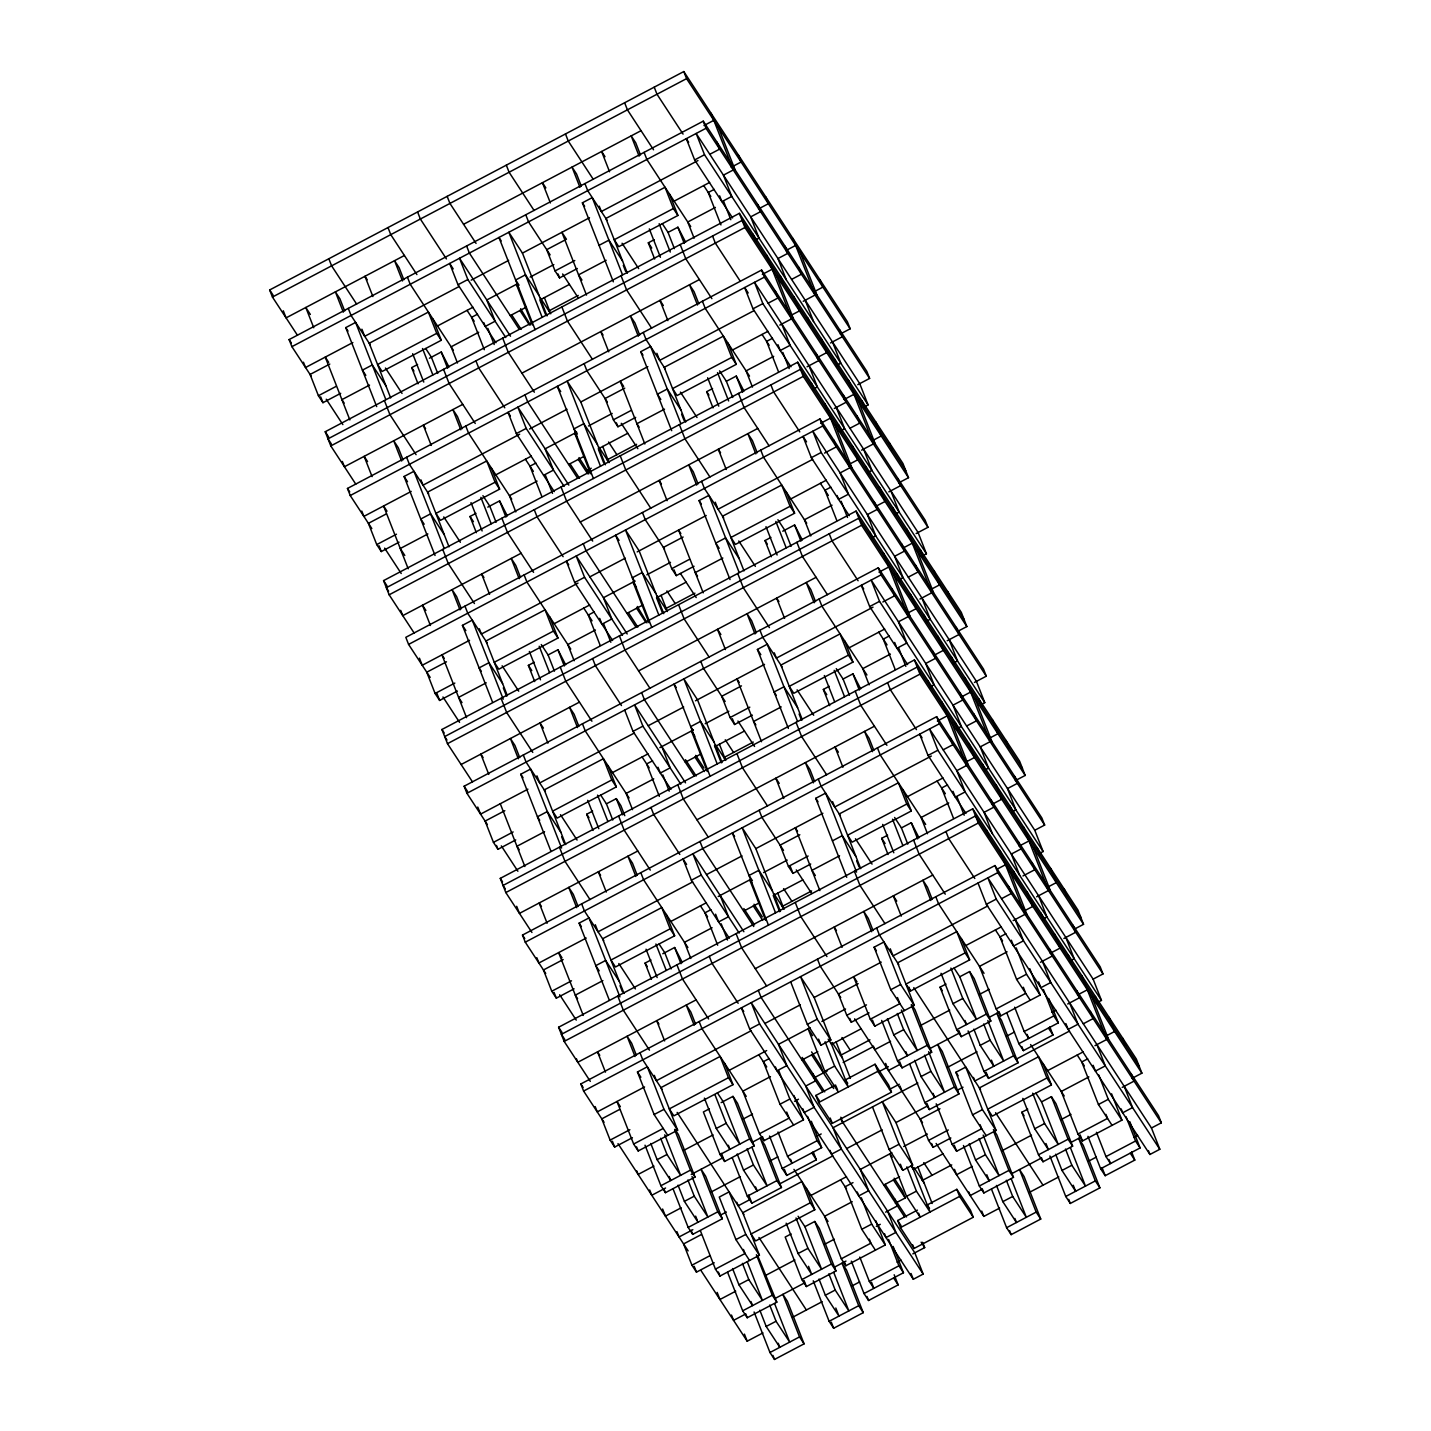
<?xml version="1.0" encoding="UTF-8"?>
<svg xmlns="http://www.w3.org/2000/svg" width="1431" height="1431" viewBox="0 0 1431 1431"><rect width="100%" height="100%" fill="white"/><g stroke="black" fill="none" stroke-linecap="round" stroke-linejoin="round"><path stroke-width="1.5" d="M297.451 335.265L272.445 297.04L269.672 289.956L683.803 71.55L847.385 321.725L850.157 328.808L840.301 334.013M272.445 297.04L686.576 78.633L683.803 71.55M404.401 255.487L286.075 317.879L283.302 310.795M463.572 224.291L641.052 130.686M311.207 376.192L291.906 346.66L289.116 339.576L703.247 121.17L866.828 371.344L869.601 378.428L857.777 384.671M703.98 125.534L713.836 120.329M291.906 346.66L706.02 128.271L703.247 121.17M376.693 406.601L345.747 327.61L355.604 322.422L385.762 399.392M613.344 281.818L582.381 202.808L592.255 197.621L622.413 274.591M495.931 342.742L457.992 284.733L467.848 279.528L459.53 258.26L510.491 336.213M732.565 217.941L694.643 159.932L704.499 154.727L696.164 133.459L859.745 383.633L868.08 404.901L864.145 406.976M352.867 342.546L305.536 367.517L303.444 362.204M459.351 286.397L364.69 336.321L361.918 329.219M471.175 280.154L508.649 260.388M547.053 315.911L522.458 253.108L589.5 217.745M697.97 160.558L601.342 211.52L599.249 206.189M709.794 154.315L719.65 149.11L716.877 142.027M329.792 364.064L310.08 374.457L318.415 395.725L322.959 402.683L340.703 393.31M731.241 167.23L741.097 162.025L738.324 154.942M437.492 325.964L472.981 307.236M518.63 287.828L516.358 284.358L486.79 299.955L495.126 321.224L485.252 326.429L483.75 322.565M530.168 277.077L553.833 264.592M674.126 201.163L709.633 182.435M599.052 245.345L608.908 240.158L622.557 260.997M318.415 395.725L336.16 386.37M390.663 397.943L369.234 343.261L428.388 312.065L436.723 333.334L377.569 364.529L382.113 371.488L441.267 340.274L432.949 319.006M577.337 268.527L559.593 277.882L555.049 270.924L574.779 260.531M627.315 273.142L605.885 218.46L665.039 187.264L673.375 208.532L614.221 239.728L618.764 246.687L677.918 215.473L669.583 194.205M477.525 314.194L471.604 317.306L484.304 349.719M714.176 189.393L708.256 192.505L720.956 224.917M369.538 385.082L341.92 399.643L344.191 403.131M606.172 260.281L578.571 274.841L581.97 280.065M418.031 383.812L411.681 367.606L417.584 364.494M429.425 358.251L441.249 352.008L448.976 367.051M478.723 332.242L451.123 346.803L457.473 363.009M510.277 315.607L526.053 307.289M569.431 284.411L539.863 300.009L545.408 314.194M654.665 259.011L648.315 242.805L654.235 239.692M674.395 248.618L668.044 232.412L677.9 227.207L685.628 242.25M715.375 207.441L687.756 222.002L694.107 238.208M548.663 311.028L578.249 295.43M355.782 484.143L330.794 445.917L325.231 431.733L739.362 213.344L902.943 463.501L908.506 477.686L898.65 482.891M758.502 208.926L768.375 203.721L765.585 196.637M330.794 445.917L744.925 227.511L739.362 213.344M755.085 240.211L759.02 238.118L750.685 216.85L760.559 211.663L757.768 204.561M462.75 404.365L344.424 466.756L342.349 461.444M521.904 373.169L699.383 279.564M785.78 250.622L795.636 245.416M371.827 528.558L350.237 495.537L347.465 488.454L761.596 270.048L925.177 520.222L927.95 527.306L916.126 533.548M762.329 274.412L772.185 269.207M350.237 495.537L764.369 277.149L761.596 270.048M435.042 555.478L404.079 476.487L413.953 471.282L444.111 548.252M671.694 430.677L640.73 351.686L650.586 346.481L680.762 423.451M791.593 279.403L801.449 274.197L798.677 267.114M554.28 491.62L516.341 433.611L526.197 428.406L517.861 407.137L568.84 485.091M790.914 366.819L752.992 308.81L762.848 303.605L754.513 282.336L918.094 532.511L926.429 553.779L922.476 555.854M411.198 491.423L363.868 516.394L361.793 511.064M519.668 434.219L423.039 485.181L420.947 479.868M529.524 429.032L566.998 409.266M605.402 464.771L580.789 401.986L647.849 366.622M754.334 310.473L659.673 360.379L656.901 353.296M768.143 303.193L777.999 297.988L775.226 290.904M386.173 513.979L368.411 523.335L376.747 544.603L381.29 551.561L399.052 542.188M624.775 388.141L605.063 398.534L613.398 419.802L617.942 426.76L635.686 417.387M815.008 291.28L822.897 287.112L820.124 280.029M803.256 301.279L815.08 295.036L792.863 238.333M791.558 315.07L799.446 310.903L793.901 296.718M495.824 474.842L531.33 456.113M576.675 432.198L545.122 448.833L553.457 470.101L543.601 475.307M588.517 425.955L612.182 413.47M732.475 350.04L767.964 331.312M779.806 325.07L791.629 318.827L766.622 255.04M376.747 544.603L396.476 534.21M449.012 546.821L427.583 492.139L486.737 460.943L495.072 482.211L435.918 513.407L440.462 520.347L499.616 489.152L491.28 467.883M613.398 419.802L631.143 410.447M685.664 422.02L664.217 367.338L723.388 336.142L731.724 357.41L672.552 388.606L677.096 395.546L736.267 364.35L727.932 343.082M535.874 463.072L529.953 466.184L541.866 496.575M772.507 338.271L766.605 341.383L778.5 371.774M427.869 533.96L400.269 548.52L404.812 555.478M664.521 409.159L636.902 423.719L639.174 427.189M476.362 532.69L470.012 516.484L475.933 513.371M487.774 507.129L499.598 500.886L507.325 515.929M537.072 481.12L509.454 495.681L515.804 511.887M568.626 464.485L584.403 456.167M598.194 448.887L627.78 433.289M713.014 407.889L706.664 391.683L712.584 388.57M732.726 397.478L726.376 381.29L736.25 376.085L743.959 391.128M773.706 356.319L746.106 370.879L752.456 387.086M588.678 473.858L587.282 470.316L591.236 468.223M607.012 459.906L636.598 444.308M830.517 342.975L842.34 336.732L839.568 329.649M414.131 633.003L389.143 594.795L383.58 580.61L797.711 362.204L961.292 612.379L966.855 626.563L958.967 630.713M816.851 357.804L826.707 352.598L821.161 338.414M807.066 366.765L818.89 360.523L816.117 353.439M389.143 594.795L803.256 376.389L797.711 362.204M836.885 365.281L840.82 363.206L832.484 341.937M813.434 389.071L817.369 386.996L809.034 365.728M521.099 553.242L402.773 615.634L400.68 610.322M580.253 522.047L757.732 428.441M844.111 399.499L853.985 394.294M834.327 408.461L846.168 402.218L843.378 395.135M974.457 682.426L986.299 676.183L983.526 669.1L819.927 418.925L405.814 637.332L408.586 644.415L430.176 677.418M820.661 423.29L830.535 418.085M408.586 644.415L822.718 426.009L819.927 418.925M492.604 702.335L462.428 625.365L472.284 620.16L503.247 699.169M730.025 579.555L699.079 500.564L708.935 495.359L739.094 572.328M840.695 430.767L844.63 428.692L836.294 407.424M849.925 428.28L859.798 423.075L857.008 415.992M612.611 640.498L574.69 582.489L584.546 577.283L576.21 556.015L627.189 633.969M849.263 515.697L811.323 457.687L821.179 452.482L812.844 431.214L976.443 681.389L984.778 702.657L980.825 704.732M469.547 640.301L422.217 665.272L419.444 658.171M578.017 583.097L481.371 634.058L479.296 628.746M589.84 576.872L625.329 558.144M637.171 551.901L706.199 515.5M812.683 459.351L718.022 509.257L715.25 502.174M824.506 453.108L836.348 446.866L833.558 439.782M446.49 661.82L426.76 672.212L435.096 693.48L439.639 700.439L457.383 691.066M683.124 537.019L663.412 547.411L671.747 568.679L676.291 575.638L694.035 566.265M873.357 440.158L881.246 435.99L875.683 421.805M861.587 450.157L873.429 443.914L848.422 380.109M849.907 463.948L857.795 459.78L852.232 445.596M554.173 623.719L589.661 604.991M635.024 581.075L603.471 597.711L611.806 618.979L601.95 624.184L599.678 618.371M646.866 574.833L670.513 562.347M790.824 498.918L826.313 480.19M435.096 693.48L454.825 683.088M507.361 695.699L485.932 641.016L545.086 609.821L553.421 631.089L494.25 662.285L498.793 669.225L557.965 638.029L549.629 616.761M671.747 568.679L689.492 559.324M743.995 570.897L722.566 516.215L781.72 485.02L790.055 506.288L730.901 537.484L735.445 544.424L794.599 513.228L786.263 491.96M594.205 611.931L588.302 615.062L600.197 645.435M830.856 487.148L824.936 490.261L836.849 520.634M867.955 472.463L871.908 470.388L863.573 449.119M486.218 682.837L458.6 697.398L462.016 702.603M722.852 558.036L695.251 572.597L697.523 576.067M534.711 681.567L528.361 665.361L534.282 662.231M554.441 671.157L548.091 654.951L557.947 649.763L565.656 664.807M595.421 629.998L567.803 644.558L574.153 660.764M626.957 613.362L642.734 605.045M686.129 582.167L656.543 597.764L662.499 612.951M771.363 556.766L765.013 540.56L770.915 537.43M782.757 531.205L794.581 524.962L802.308 540.006M832.055 505.197L804.455 519.757L810.805 535.963M665.361 608.783L694.929 593.185M888.848 491.853L900.689 485.61L897.917 478.526M472.48 781.881L447.474 743.673L441.929 729.488L856.06 511.082L1019.641 761.256L1025.186 775.441L1015.33 780.628M877.167 505.644L885.056 501.476L879.493 487.291M447.474 743.673L861.605 525.266L856.06 511.082M895.216 514.158L899.169 512.083L890.833 490.815M871.765 537.949L875.718 535.874L867.383 514.605L877.239 509.4L874.466 502.317M461.122 764.512L579.43 702.12M638.602 670.906L816.081 577.319M904.428 547.322L912.316 543.172M487.381 824.56L466.935 793.293L464.145 786.209L878.276 567.803L1041.857 817.977L1044.648 825.061L1034.774 830.266L1043.11 851.534L1039.174 853.609M879.01 572.167L888.866 566.962M466.935 793.293L881.049 574.886L878.276 567.803M550.935 851.212L520.777 774.243L530.633 769.037L561.596 848.028M788.374 728.433L757.41 649.441L767.284 644.236L797.443 721.206M899.044 579.644L902.979 577.569L894.643 556.301L904.499 551.096L901.727 544.013M908.274 577.14L918.13 571.953L915.357 564.851M670.96 789.375L633.021 731.366L642.895 726.161L634.559 704.893L685.521 782.846M907.612 664.574L869.672 606.565L879.528 601.36L871.193 580.092L1034.774 830.266M527.896 789.179L480.566 814.132L477.775 807.048M634.38 733.012L539.72 782.936L536.947 775.852M648.189 725.732L683.678 707.021M695.52 700.779L764.53 664.378M872.999 607.173L776.371 658.135L774.278 652.822M882.855 601.986L894.697 595.743L891.907 588.642M504.821 810.697L485.109 821.09L493.445 842.358L497.988 849.299L515.732 839.943M741.473 685.896L721.743 696.289L730.078 717.557L734.622 724.497L752.384 715.142M931.688 589.017L939.577 584.868L934.032 570.683M919.936 599.034L931.76 592.792L906.771 528.987M908.256 612.808L916.144 608.658L910.581 594.473M612.522 772.579L648.01 753.869M659.852 747.626L693.373 729.953M705.197 723.71L728.862 711.225M849.155 647.778L884.662 629.068M493.445 842.358L513.157 831.948M565.692 844.576L544.263 789.894L603.435 758.68L611.77 779.949L552.599 811.162L557.142 818.103L616.314 786.907L607.978 765.639M730.078 717.557L749.808 707.164M802.344 719.775L780.915 665.093L840.069 633.879L848.404 655.148L789.25 686.361L793.794 693.302L852.948 662.106L844.612 640.838M652.554 760.809L646.633 763.939L659.333 796.351M889.206 636.008L883.285 639.138L895.198 669.511M926.304 621.34L930.239 619.265L921.904 597.997M544.567 831.715L516.949 846.276L519.22 849.746M781.201 706.914L753.6 721.474L755.872 724.945M896.933 648.261L906.789 643.056L898.453 621.787L908.327 616.582L883.321 552.777M593.06 830.445L586.71 814.239L592.631 811.109M612.772 820.035L606.422 803.828L616.296 798.641L620.839 805.581L624.792 815.706M653.752 778.875L626.152 793.436L632.502 809.642M685.306 762.24L701.083 753.922M714.892 746.642L744.478 731.026M829.694 705.644L823.344 689.438L829.265 686.308M849.424 695.233L843.074 679.027L852.93 673.84L860.657 688.883M890.404 654.074L862.786 668.635L869.136 684.841M723.692 757.661L753.278 742.063M947.197 640.73L959.038 634.488L956.248 627.404M531.956 932.493L505.823 892.55L500.278 878.366L914.391 659.959L1077.972 910.134L1083.535 924.319L1073.679 929.506M933.549 655.559L943.405 650.354L937.842 636.169M505.823 892.55L919.954 674.144L914.391 659.959M953.565 663.036L957.5 660.961L949.164 639.693M930.114 686.826L934.067 684.751L925.732 663.483L935.588 658.278L932.797 651.194M637.779 850.998L519.453 913.389L516.68 906.306M696.933 819.784L874.43 726.197M960.809 697.237L970.665 692.049M545.73 973.438L525.266 942.17L522.494 935.069L936.625 716.681L1100.206 966.855L1102.979 973.939L1093.123 979.144L1101.459 1000.412L1097.505 1002.487M937.359 721.045L947.215 715.84M525.266 942.17L939.398 723.764L936.625 716.681M609.284 1000.09L579.126 923.12L588.982 917.915L619.945 996.906M846.723 877.31L815.759 798.319L825.615 793.114L856.579 872.105M957.375 728.522L961.328 726.447L952.992 705.179L962.848 699.974L960.076 692.89M966.623 726.018L976.479 720.83L973.706 713.729M729.309 938.253L691.37 880.244L701.226 875.039L692.89 853.77L743.87 931.724M965.943 813.452L928.021 755.443L937.877 750.238L929.542 728.969L1093.123 979.144M586.227 938.056L538.897 963.009L536.822 957.697M692.729 881.89L598.069 931.814L595.296 924.73M706.52 874.609L742.027 855.899M780.432 911.404L755.836 848.619L822.879 813.255M931.331 756.051L834.702 807.012L832.627 801.7M943.172 749.808L953.028 744.621L950.256 737.52M563.17 959.557L543.458 969.968L551.776 991.236L556.337 998.176L574.081 988.821M799.822 834.756L780.092 845.166L788.427 866.435L792.971 873.375L810.715 864.02M990.037 737.895L997.926 733.745L992.363 719.56M966.587 761.686L974.475 757.536L968.93 743.351M670.853 921.457L706.359 902.746M718.183 896.504L749.737 879.868L752.008 883.338M763.546 872.588L787.211 860.103M907.504 796.656L942.993 777.945M832.431 840.856L842.287 835.65L855.917 856.507M551.776 991.236L571.506 980.825M624.041 993.454L602.612 938.772L661.766 907.558L670.102 928.826L610.948 960.04L615.491 966.98L674.645 935.785L666.309 914.516M788.427 866.435L808.139 856.024M860.693 868.653L839.246 813.971L898.418 782.757L906.753 804.025L847.581 835.239L852.125 842.179L911.297 810.983L902.961 789.715M710.903 909.687L704.982 912.817L717.682 945.211M947.537 784.886L941.634 788.016L953.529 818.389M984.635 770.218L988.588 768.143L980.253 746.875L990.109 741.669L965.102 677.865M602.898 980.593L575.298 995.153L577.569 998.623M839.55 855.792L811.932 870.352L815.348 875.557M651.409 979.305L645.059 963.117L650.962 959.986M662.803 953.744L674.627 947.501L682.354 962.562M712.101 927.753L684.483 942.313L690.833 958.52M743.655 911.118L759.432 902.782M802.809 879.904L773.241 895.502L779.591 911.708M888.043 854.522L881.693 838.316L887.614 835.185M907.773 844.111L901.423 827.905L911.279 822.718L918.988 837.761M948.735 802.952L921.135 817.512L927.485 833.718M782.042 906.538L811.627 890.941M590.305 1081.371L564.172 1041.41L558.609 1027.243L972.74 808.837L1136.321 1059.012L1141.884 1073.178L1132.01 1078.384M991.88 804.419L1001.736 799.231L996.191 785.047M564.172 1041.41L978.303 823.022L972.74 808.837M1011.914 811.914L1015.849 809.839L1007.513 788.57L1017.369 783.365L1014.597 776.282M696.128 999.858L577.802 1062.267L576.407 1058.725M755.282 968.662L932.762 875.057M1019.14 846.115L1029.014 840.927M604.061 1122.315L583.615 1091.048L580.843 1083.947L994.956 865.558L1158.555 1115.715L1161.328 1122.816L1151.472 1128.004L1159.808 1149.272L1149.934 1154.477L986.353 904.303L978.017 883.034M997.675 868.867L1005.564 864.718M583.615 1091.048L997.747 872.642L994.956 865.558M667.758 1135.373L654.128 1114.534L637.457 1071.998L647.331 1066.793L663.984 1109.329L677.632 1130.168L638.19 1150.971L633.647 1144.031L616.976 1101.494L620.374 1106.7M904.41 1010.572L890.78 989.733L874.108 947.197L883.964 941.992L900.636 984.528L914.266 1005.367L874.824 1026.17L870.281 1019.23L853.609 976.693L857.026 981.899M1022.986 875.933L1034.828 869.69L1032.037 862.607M749.719 1029.104L759.575 1023.916L751.239 1002.648L914.82 1252.805L923.156 1274.073L913.3 1279.278L749.719 1029.104L741.383 1007.835L743.744 1011.467M986.353 904.303L996.226 899.115L987.891 877.847L1151.472 1128.004M644.576 1086.934L597.246 1111.887L595.171 1106.574M751.06 1030.767L656.418 1080.691L654.325 1075.379M764.87 1023.487L800.376 1004.777M790.681 981.845L807.352 1024.381L820.983 1045.22L830.839 1040.033L814.167 997.496L881.228 962.133M987.712 905.966L893.051 955.89L890.279 948.807M1001.521 898.686L1011.377 893.481L1008.605 886.397M619.534 1109.472L601.789 1118.845L610.125 1140.113L614.668 1147.054L632.413 1137.699M858.153 983.634L838.441 994.044L846.776 1015.312L851.32 1022.253L869.064 1012.898M1048.386 886.773L1056.275 882.623L1050.712 868.438M1036.616 896.79L1048.458 890.547L1023.451 826.742M807.352 1024.381L817.208 1019.176L800.537 976.64L814.167 997.496M1024.936 910.563L1032.824 906.413L1027.261 892.229M729.202 1070.334L766.676 1050.569M810.053 1027.691L778.5 1044.344L786.835 1065.612L776.979 1070.799L775.459 1066.936M821.895 1021.466L845.56 1008.98M965.853 945.533L1001.342 926.823M1013.184 920.58L1025.007 914.337L1000.001 850.533M654.128 1114.534L663.984 1109.329M890.78 989.733L900.636 984.528M610.125 1140.113L629.855 1129.703M677.632 1130.168L660.961 1087.632L720.115 1056.436L728.451 1077.704L669.297 1108.9L673.84 1115.858L732.994 1084.662L724.658 1063.394M846.776 1015.312L866.488 1004.902M914.266 1005.367L897.595 962.83L956.767 931.635L965.102 952.903L905.93 984.099L910.474 991.057L969.646 959.861L961.31 938.593M769.252 1058.564L763.331 1061.695L780.002 1104.231L793.633 1125.07M1005.886 933.763L999.965 936.894L1016.636 979.43L1030.266 1000.269M1042.984 919.096L1046.937 917.021L1038.602 895.752M633.647 1144.031L663.215 1128.433M870.281 1019.23L899.866 1003.632L897.487 997.55M709.311 1108.864L703.39 1111.976L720.061 1154.513L724.605 1161.471L754.191 1145.873L737.52 1103.337L732.976 1096.379L721.135 1102.621M770.45 1076.631L742.832 1091.191L759.503 1133.728L764.047 1140.668L803.489 1119.865L793.972 1095.556M802.004 1059.977L817.781 1051.66M861.158 1028.782L831.572 1044.38L828.173 1039.174M950.882 968.089L962.795 998.48L976.425 1019.319L959.754 976.783L969.61 971.577L974.171 978.536L990.824 1021.072L961.256 1036.67L956.713 1029.712L940.042 987.193L945.963 984.063M1007.084 951.83L979.484 966.39L996.155 1008.927L1000.698 1015.867L1040.14 995.064L1029.819 968.733M840.391 1055.416L869.959 1039.818M1063.895 938.486L1075.718 932.243L1072.946 925.159M669.171 1176.479L670.763 1180.521L657.133 1159.682L666.989 1154.477L660.639 1138.271M728.343 1145.265L729.917 1149.326L716.287 1128.469L726.161 1123.281L715.035 1094.912M838.387 1092.121L824.757 1071.264L834.613 1066.077L825.097 1041.768M905.823 1051.678L907.415 1055.72L893.767 1034.881L903.641 1029.676L897.291 1013.47M964.977 1020.464L966.569 1024.524L952.939 1003.668L962.795 998.48M813.577 1078.098L827.386 1070.817M843.163 1062.5L872.749 1046.902M1050.229 953.296L1060.085 948.109L1054.54 933.924M653.913 1166.104L638.137 1174.44L636.759 1170.88M683.499 1150.506L713.085 1134.908M742.671 1119.31L752.527 1114.105M890.565 1041.321L874.788 1049.639L873.393 1046.079M920.151 1025.705L949.719 1010.107M979.305 994.509L989.161 989.304M1040.444 962.276L1052.268 956.033L1049.495 948.95M780.002 1104.231L789.858 1099.026L778.75 1070.656M1016.636 979.43L1026.492 974.225L1016.189 947.894M794.527 1101.298L798.48 1099.223M1070.245 960.791L1074.198 958.716L1065.862 937.448M847.742 1083.303L845.471 1079.833L875.057 1064.235L888.687 1085.074L891.459 1092.175L832.305 1123.371L818.657 1102.514L815.885 1095.43L835.615 1085.038M674.949 1129.327L678.366 1134.533L695.019 1177.069L665.451 1192.667L660.907 1185.727L690.475 1170.129L674.609 1129.614M720.061 1154.513L749.647 1138.915L732.976 1096.379M759.503 1133.728L789.089 1118.13L786.71 1112.048M818.657 1102.514L877.829 1071.318L875.057 1064.235M911.601 1004.526L914.999 1009.731L931.67 1052.268L902.085 1067.866L897.541 1060.926L927.127 1045.328L911.243 1004.812M956.713 1029.712L986.281 1014.114L969.61 971.577M996.155 1008.927L1025.723 993.329M878.491 1071.908L888.347 1066.703M665.576 1187.998L651.785 1195.279L649.692 1189.966M691.209 1174.475L722.762 1157.84M752.348 1142.242L762.204 1137.037M888.418 1070.477L900.26 1064.235M929.828 1048.637L959.414 1033.039M989 1017.441L998.856 1012.236M889.42 1089.438L899.276 1084.233M698.024 1222.217L684.394 1201.36L694.25 1196.173L687.9 1179.967M755.604 1186.961L757.196 1191.021L743.548 1170.164L753.422 1164.977L747.071 1148.771M933.084 1093.373L934.676 1097.416L921.045 1076.559L930.901 1071.372L924.551 1055.166M991.45 1060.138L993.83 1066.22L980.199 1045.363L990.055 1040.176L983.705 1023.97M1077.489 994.992L1087.345 989.805M681.192 1207.8L665.415 1216.135L662.625 1209.034M710.76 1192.202L740.346 1176.604M769.932 1161.006L777.82 1156.856M817.262 1136.053L821.197 1133.96M917.826 1082.999L833.039 1127.735L841.374 1149.004L831.5 1154.191L829.998 1150.327M947.411 1067.401L976.997 1051.803M1006.565 1036.205L1014.454 1032.055M1051.928 1012.289L1055.863 1010.214M1067.705 1003.972L1079.529 997.729L1076.756 990.646M790.502 1159.217L792.076 1163.26L787.533 1156.32L817.119 1140.722L807.603 1116.413M1027.136 1034.416L1028.728 1038.459L1024.185 1031.518L1053.771 1015.921L1043.449 989.59M986.192 1135.659L972.561 1114.821L955.89 1072.284L965.764 1067.079L982.435 1109.615L996.065 1130.454L956.623 1151.257L952.08 1144.317L936.196 1103.802M813.166 1151.722L816.35 1159.808L786.764 1175.423L782.22 1168.465L821.662 1147.662L811.341 1121.332M1049.817 1026.921L1053.001 1035.007L1023.415 1050.622L1018.872 1043.664L1058.314 1022.861L1048.78 998.552M688.168 1227.422L717.754 1211.824L701.083 1169.288L705.626 1176.228L722.297 1218.765L692.711 1234.363L688.168 1227.422L673.089 1188.928M747.322 1196.209L776.908 1180.611L760.237 1138.074L764.78 1145.033L781.451 1187.569L751.865 1203.167L747.322 1196.209L732.243 1157.733M924.82 1102.621L954.388 1087.023L937.716 1044.487L942.26 1051.427L958.931 1093.964L929.363 1109.562L924.82 1102.621L909.722 1064.127M983.973 1071.408L1013.559 1055.81L996.888 1013.273L1001.432 1020.231L1018.103 1062.768L988.517 1078.366L983.973 1071.408L968.089 1030.91M692.837 1229.694L679.045 1236.974L676.952 1231.662M720.455 1215.134L726.376 1212.021M750.041 1199.536L738.199 1205.778L736.804 1202.237M779.609 1183.938L832.86 1155.854M846.669 1148.574L882.158 1129.846M872.481 1106.932L889.134 1149.469L902.782 1170.308L912.638 1165.102L895.967 1122.566L927.521 1105.93M957.089 1090.333L963.009 1087.22M986.675 1074.735L974.851 1080.977L973.456 1077.436M1016.26 1059.137L1069.512 1031.053M1083.303 1023.773L1093.159 1018.568L1090.386 1011.484M701.333 1234.559L683.589 1243.933L691.924 1265.201L696.468 1272.141L714.212 1262.786M939.952 1108.721L920.222 1119.131L928.558 1140.4L933.101 1147.34L950.864 1137.985M889.134 1149.469L899.008 1144.263L882.337 1101.727L895.967 1122.566M1106.735 1035.65L1114.624 1031.483L1109.061 1017.316M811.001 1195.422L846.49 1176.693M891.853 1152.778L860.299 1169.431L868.635 1190.681L858.779 1195.887L857.258 1192.023M903.677 1146.535L927.342 1134.068M1047.635 1070.621L1083.142 1051.91M1094.965 1045.667L1106.807 1039.425L1081.8 975.62M735.928 1239.604L745.784 1234.416L729.112 1191.88L719.256 1197.085L735.928 1239.604L749.558 1260.461M972.561 1114.821L982.435 1109.615M691.924 1265.201L709.669 1255.828M700.349 1230.624L715.428 1269.118L719.972 1276.058L759.414 1255.255L742.743 1212.719L801.915 1181.523L810.25 1202.791L751.078 1233.987L755.622 1240.945L814.794 1209.75L806.458 1188.481M928.558 1140.4L948.288 1129.989M996.065 1130.454L979.394 1087.918L1038.548 1056.722L1046.884 1077.99L987.73 1109.186L992.273 1116.144L1051.427 1084.948L1043.092 1063.68M853.001 1182.614L845.113 1186.764L861.784 1229.301L875.414 1250.157M1087.685 1058.851L1081.764 1061.963L1098.436 1104.499L1112.066 1125.356M715.428 1269.118L745.014 1253.502L743.422 1249.46M952.08 1144.317L981.648 1128.719L980.074 1124.659M791.11 1233.951L785.19 1237.064L801.861 1279.6L806.404 1286.558L835.972 1270.961L819.319 1228.424L814.776 1221.466L804.902 1226.671L821.573 1269.208L807.943 1248.351L796.03 1217.978M852.232 1201.718L824.632 1216.278L841.303 1258.797L845.846 1265.755L885.288 1244.952L875.754 1220.643M883.786 1185.065L899.562 1176.747M942.957 1153.869L913.372 1169.467L911.1 1165.997M1032.681 1093.177L1044.594 1123.55L1058.225 1144.406L1041.553 1101.87L1051.409 1096.665L1055.953 1103.623L1072.624 1146.159L1043.038 1161.757L1038.495 1154.799L1021.823 1112.263L1027.744 1109.15M1088.884 1076.917L1061.265 1091.477L1077.937 1134.014L1082.48 1140.954L1121.922 1120.151L1111.601 1093.821M922.172 1180.503L951.758 1164.906M750.971 1301.548L752.563 1305.609L738.915 1284.752L748.789 1279.564L742.439 1263.358M808.533 1266.31L811.717 1274.413L798.087 1253.556L807.943 1248.351M918.595 1213.148L920.169 1217.209L906.538 1196.352L916.412 1191.164L906.878 1166.855M986.818 1174.726L989.197 1180.808L975.566 1159.951L985.422 1154.763L979.072 1138.557M1045.972 1143.53L1048.368 1149.612L1034.72 1128.755L1044.594 1123.55M895.377 1203.185L905.233 1197.98L902.46 1190.896L894.16 1178.214M735.713 1291.191L719.936 1299.509L717.164 1292.426M765.299 1275.593L794.867 1259.995M824.453 1244.398L834.309 1239.192M885.592 1212.164L897.416 1205.922L894.643 1198.82M972.365 1166.39L956.588 1174.726L954.495 1169.395M1001.933 1150.792L1031.518 1135.194M1061.104 1119.597L1070.96 1114.391M1122.226 1087.363L1134.068 1081.12L1131.277 1074.019M861.784 1229.301L871.658 1224.113L861.337 1197.783M1098.436 1104.499L1108.292 1099.312L1098.775 1075.003M876.327 1226.385L880.28 1224.31M929.524 1208.39L927.252 1204.92L956.838 1189.322L970.468 1210.161L973.259 1217.244L914.087 1248.458L900.457 1227.601L897.684 1220.518L917.396 1210.125M757.875 1256.15L776.818 1302.156L747.232 1317.754L742.689 1310.814L772.275 1295.198L756.391 1254.701M801.861 1279.6L831.429 1264.002L814.776 1221.466M841.303 1258.797L870.871 1243.199L869.297 1239.157M900.457 1227.601L959.611 1196.405L956.838 1189.322M993.382 1129.614L996.799 1134.819L1013.47 1177.355L983.884 1192.953L979.341 1186.013L1008.927 1170.397L993.83 1131.921M1038.495 1154.799L1068.081 1139.201L1051.409 1096.665M1077.937 1134.014L1107.522 1118.398L1105.93 1114.355M745.408 1314.123L733.566 1320.366L731.491 1315.053M774.976 1298.525L804.562 1282.927M834.148 1267.329L845.971 1261.087M982.042 1189.322L970.218 1195.565L968.823 1192.023M1011.628 1173.724L1041.213 1158.126M1070.782 1142.528L1080.638 1137.323M778.231 1343.244L779.823 1347.304L766.193 1326.448L776.049 1321.26L769.699 1305.054M835.811 1308.006L838.977 1316.109L825.347 1295.252L835.203 1290.047L828.853 1273.84M1014.883 1218.443L1016.457 1222.503L1002.827 1201.646L1012.683 1196.459L1006.333 1180.253M1073.25 1185.226L1075.629 1191.308L1061.999 1170.451L1071.855 1165.245L1065.505 1149.057M700.975 1270.513L747.197 1341.205L762.973 1332.887M792.559 1317.289L822.145 1301.691M851.713 1286.093L859.602 1281.926M897.076 1262.178L901.011 1260.085M912.853 1253.86L924.676 1247.617L922.601 1242.287M936.124 1143.441L983.848 1216.404L999.625 1208.086M1029.193 1192.488L1058.779 1176.89M1088.365 1161.292L1096.253 1157.124M1133.728 1137.377L1137.663 1135.284M871.497 1282.283L873.876 1288.347L869.332 1281.407L898.918 1265.809L888.597 1239.479M1108.936 1159.504L1110.528 1163.546L1105.984 1156.606L1135.552 1141.008L1126.036 1116.699M894.178 1274.771L898.149 1284.895L868.563 1300.493L864.02 1293.552L903.462 1272.749L893.141 1246.419M1131.617 1151.991L1134.783 1160.094L1105.197 1175.692L1100.654 1168.751L1140.096 1147.948L1129.774 1121.618M769.967 1352.51L799.535 1336.894L782.864 1294.357L787.408 1301.316L804.079 1343.852L774.511 1359.45L769.967 1352.51L754.083 1311.994M829.121 1321.296L858.707 1305.698L842.036 1263.162L846.58 1270.12L863.251 1312.656L833.665 1328.254L829.121 1321.296L813.237 1280.799M1006.601 1227.709L1036.187 1212.093L1019.516 1169.556L1024.059 1176.515L1040.731 1219.051L1011.145 1234.649L1006.601 1227.709L991.522 1189.215M1065.755 1196.495L1095.341 1180.897L1078.67 1138.361L1083.213 1145.319L1099.884 1187.855L1070.316 1203.453L1065.755 1196.495L1049.889 1155.998M686.576 78.633L850.157 328.808M706.02 128.271L869.601 378.428M704.499 154.727L868.08 404.901M905.734 470.602L742.134 220.428L328.021 438.834L331.42 444.039M744.925 227.511L908.506 477.686M688.669 142.295L686.308 138.664L694.643 159.932M683.07 134.12L656.99 94.231L654.217 87.148M764.369 277.149L927.95 527.306M703.712 185.565L710.813 196.441M762.848 303.605L926.429 553.779M964.065 619.462L800.484 369.305L386.352 587.694L388.624 591.182M803.256 376.389L966.855 626.563M740.238 281.191L715.339 243.109L712.566 236.026M748.198 292.979L744.657 287.542L752.992 308.81M653.538 149.79L627.422 109.847L624.631 102.746M822.718 426.009L986.299 676.183M762.061 334.443L769.163 345.318M690.726 226.545L646.866 159.467L644.093 152.384M673.375 208.532L677.918 215.473M821.179 452.482L984.778 702.657M1022.414 768.34L858.833 518.183L444.701 736.571L446.973 740.06M861.605 525.266L1025.186 775.441M806.547 441.857L802.988 436.419L811.323 457.687M799.768 431.876L773.688 391.987L770.898 384.903M711.887 298.668L685.753 258.707L680.208 244.54M662.356 223.719L668.044 232.412M881.049 574.886L1044.648 825.061M820.392 483.302L828.352 495.466M749.504 376.103L705.215 308.345L702.424 301.243M605.009 156.695L601.61 151.489L609.552 171.738M731.724 357.41L736.267 364.35M648.315 242.805L651.731 248.01M879.528 601.36L1043.11 851.534M1080.763 917.217L917.182 667.061L503.05 885.449L505.322 888.919M919.954 674.144L1083.535 924.319M858.099 580.753L832.019 540.864L829.247 533.781M863.698 588.91L861.337 585.297L869.672 606.565M769.091 445.81L744.102 407.585L738.539 393.418M719.56 370.862L726.376 381.29M593.239 179.269L568.25 141.043L565.478 133.942M939.398 723.764L1102.979 973.939M878.741 632.18L887.041 644.88M806.726 523.227L763.546 457.222L760.773 450.121M663.358 305.572L659.959 300.367L667.883 320.616M607.012 220.195L587.712 190.663L584.921 183.579M622.074 243.234L638.673 268.617M790.055 506.288L794.599 513.228M706.664 391.683L708.935 395.153M582.381 202.808L584.653 206.297M937.877 750.238L1101.459 1000.412M1139.094 1066.095L975.513 815.92L561.399 1034.327L564.798 1039.532M978.303 823.022L1141.884 1073.178M922.047 737.788L919.686 734.175L928.021 755.443M916.448 729.631L890.368 689.742L887.596 682.659M827.44 594.688L802.451 556.462L796.888 542.295M777.909 519.739L784.725 530.15L791.075 546.356M651.588 328.128L626.599 289.921L621.036 275.736M997.747 872.642L1161.328 1122.816M937.09 781.058L945.372 793.758M866.936 674.985L821.895 606.1L819.122 598.999M720.562 452.715L718.29 449.245L726.233 469.493M665.361 369.073L646.043 339.541L643.27 332.457M680.423 392.112L697.022 417.494M545.855 187.89L542.438 182.685L550.38 202.934M848.404 655.148L852.948 662.106M680.888 409.874L667.257 389.017L657.401 394.223L660.8 399.446M765.013 540.56L767.284 544.03M640.73 351.686L643.002 355.156M996.226 899.115L1159.808 1149.272M974.797 878.491L948.717 838.62L945.945 831.536M886.916 745.301L860.782 705.34L855.237 691.155M836.259 668.617L843.074 679.027M709.937 477.006L684.948 438.798L679.385 424.613M534.085 210.464L509.096 172.239L506.324 165.155M1026.492 974.225L1040.14 995.064M1053.771 1015.921L1058.314 1022.861M1108.292 1099.312L1121.922 1120.151M1135.552 1141.008L1140.096 1147.948M995.421 929.935L1002.541 940.811M1077.221 1055.023L1084.34 1065.898M925.678 824.453L880.244 754.96L877.453 747.876M778.911 601.592L776.639 598.122L784.582 618.371M723.71 517.95L704.392 488.418L701.619 481.335M738.772 540.99L755.371 566.372M603.059 335.033L600.787 331.563L608.73 351.811M550.13 254.879L528.54 221.859L525.767 214.775M562.616 273.983L578.321 298.006M906.753 804.025L911.297 810.983M1048.44 1028.066L1053.001 1035.007M1130.24 1153.153L1134.783 1160.094M739.237 558.752L725.606 537.895L715.75 543.1L719.149 548.306M823.344 689.438L826.76 694.643M699.079 500.564L701.351 504.034M623.648 386.406L620.231 381.183L644.844 443.986M945.265 894.178L919.131 854.218L913.586 840.033M894.608 817.477L901.423 827.905M769.413 627.619L743.279 587.658L737.734 573.491M592.434 359.342L567.445 321.116L561.882 306.932M522.458 253.108L508.828 232.269L542.17 317.342M984.027 973.33L938.575 903.837L935.802 896.754M1030.606 1044.558L1064.235 1096.003M838.387 752.205L834.989 746.982L842.913 767.249M782.042 666.828L762.741 637.296L759.95 630.195M797.103 689.867L813.702 715.25M539.129 295.645L525.499 274.806L515.625 279.993L519.042 285.216M540.489 298.131L550.72 313.765L544.352 297.559M661.408 483.911L659.136 480.44L667.079 500.689M607.334 402.004L586.889 370.736L584.116 363.653M621.269 423.308L637.85 448.69M501.226 240.945L498.954 237.457L535.087 329.631M965.102 952.903L969.646 959.861M1046.884 1077.99L1051.427 1084.948M797.586 707.63L783.955 686.773L774.082 691.978L776.353 695.448M881.693 838.316L885.109 843.521M757.41 649.441L760.827 654.647M680.852 533.53L678.58 530.06L703.193 592.845M986.281 1014.114L990.824 1021.072M1013.559 1055.81L1018.103 1062.768M1068.081 1139.201L1072.624 1146.159M1095.341 1180.897L1099.884 1187.855M954.083 968.089L959.754 976.783M1035.865 1093.177L1041.553 1101.87M826.617 774.761L801.628 736.536L796.065 722.369M608.569 442.018L616.868 454.718M520.651 308.738L530.329 324.98M650.765 508.22L625.776 469.994L620.231 455.809M580.789 401.986L567.159 381.147L600.501 466.22M476.058 243.395L449.942 203.435L447.152 196.351M519.864 310.402L529.363 324.891M990.055 1040.176L1003.686 1061.015L987.819 1020.5M1071.855 1165.245L1085.485 1186.102L1070.406 1147.608M896.736 901.083L893.32 895.86L901.262 916.126M840.391 815.706L821.072 786.174L818.299 779.072M855.452 838.745L872.051 864.109M597.46 444.522L583.83 423.683L573.974 428.871L577.391 434.094M598.838 447.009L609.051 462.642L602.701 446.436M720.884 634.523L717.486 629.318L725.41 649.567M511.654 314.856L521.134 329.363M664.539 549.146L645.238 519.614L642.447 512.531M680.44 573.473L696.199 597.568M560.719 391.557L557.303 386.334L593.418 478.509M519.167 329.202L469.386 253.072L466.595 245.971M940.042 987.193L942.313 990.663M1021.823 1112.263L1024.095 1115.751M815.759 798.319L818.031 801.789M739.201 682.408L736.929 678.938L761.525 741.723M576.979 436.705L574.707 433.235L590.592 473.75M467.848 279.528L505.787 337.537M884.966 923.639L859.977 885.413L854.414 871.246M666.918 590.896L675.217 603.578M579 457.616L587.282 470.316M709.114 657.079L684.125 618.872L678.562 604.687M534.353 392.201L508.273 352.312L502.728 338.145M578.213 459.279L587.694 473.768M446.436 258.922L420.356 219.032L417.584 211.949M453.216 268.903L449.656 263.465L457.992 284.733M898.74 964.583L879.421 935.051L876.648 927.95M913.801 987.623L980.521 1089.653M995.582 1112.692L1043.002 1185.208M655.809 593.4L642.179 572.543L632.323 577.748L634.595 581.219M657.169 595.886L667.401 611.52L661.05 595.314M569.985 463.733L579.483 478.24M779.233 783.401L775.817 778.196L783.759 798.444M725.159 701.494L703.569 668.492L700.796 661.408M737.949 721.063L754.548 746.445M619.051 540.435L615.652 535.212L651.767 627.368M577.516 478.079L527.717 401.932L524.944 394.849M467.061 310.366L474.18 321.242M874.108 947.197L876.38 950.667M955.89 1072.284L958.162 1075.754M797.55 831.286L795.278 827.816L819.874 890.601M636.455 587.318L633.057 582.113L648.923 622.628M526.197 428.406L564.136 486.415M927.127 1045.328L931.67 1052.268M954.388 1087.023L958.931 1093.964M1008.927 1170.397L1013.47 1177.355M1036.187 1212.093L1040.731 1219.051M725.267 739.773L733.566 752.456M637.332 606.494L647.027 622.735M767.463 805.957L742.474 767.749L736.911 753.565M592.702 541.079L566.622 501.19L561.059 487.005M636.562 608.139L646.043 622.646M510.384 415.974L508.005 412.343L516.341 433.611M504.767 407.799L478.705 367.91L475.915 360.827M416.904 274.591L390.77 234.648L387.998 227.547M903.641 1029.676L917.271 1050.515L901.387 1010.018M930.901 1071.372L944.532 1092.211L928.647 1051.713M985.422 1154.763L999.053 1175.602L983.186 1135.087M1012.683 1196.459L1026.331 1217.298L1011.234 1178.822M714.158 742.278L700.528 721.421L690.654 726.626L692.926 730.096M715.518 744.764L725.75 760.398L719.399 744.192M836.437 930.544L834.166 927.073L842.108 947.322M628.334 612.611L637.815 627.118M783.508 850.372L761.918 817.369L759.145 810.286M796.298 869.941L811.699 893.499M676.273 687.56L674.001 684.09L710.116 776.246M635.847 626.957L586.066 550.81L583.293 543.726M525.41 459.244L533.369 471.389M453.394 350.291L410.214 284.268L407.441 277.167M436.723 333.334L441.267 340.274M694.804 736.196L691.406 730.991L707.272 771.488M584.546 577.283L622.467 635.292M783.598 888.651L791.898 901.333M695.681 755.371L703.98 768.053M826.939 956.57L800.805 916.609L795.26 902.442M755.836 848.619L742.188 827.762L775.53 912.835M649.96 688.293L624.971 650.068L619.408 635.883M694.911 757.017L704.392 771.524M563.116 556.677L537.036 516.788L534.264 509.704M568.715 564.834L566.354 561.22L574.69 582.489M475.253 423.469L449.119 383.508L443.556 369.341M425.723 348.52L431.393 357.213L437.743 373.419M772.49 891.155L758.859 870.298L749.003 875.504L752.42 880.709M773.867 893.624L784.081 909.275L777.731 893.069M685.485 759.682L696.164 775.996M840.712 997.514L820.267 966.247L817.477 959.146M854.629 1018.818L922.494 1122.602M734.604 836.437L732.332 832.967L768.447 925.124M694.196 775.835L644.415 699.687L641.643 692.604M583.759 608.103L592.058 620.804M511.726 499.151L468.563 433.146L465.79 426.044M367.23 279.761L364.959 276.29L372.901 296.539M495.072 482.211L499.616 489.152M877.829 1071.318L891.459 1092.175M959.611 1196.405L973.259 1217.244M411.681 367.606L413.953 371.076M642.895 726.161L680.816 784.17M841.947 1037.529L850.247 1050.211M923.746 1162.616L932.046 1175.298M754.03 904.249L762.329 916.931M708.291 837.171L683.303 798.945L677.757 784.76M753.243 905.895L762.723 920.401M621.465 705.555L595.385 665.665L592.613 658.582M533.584 572.346L507.468 532.386L501.905 518.219M482.927 495.663L489.742 506.091L496.092 522.279M356.605 304.052L331.616 265.844L328.826 258.743M817.208 1019.176L830.839 1040.033M899.008 1144.263L912.638 1165.102M832.198 1042.501L842.43 1058.135M913.998 1167.589L924.229 1183.222M743.834 908.56L754.513 924.873M753.726 926.519L702.764 848.565L699.974 841.482M642.09 756.981L649.209 767.857M570.772 649.084L526.912 582.023L524.122 574.922M425.579 428.638L423.308 425.168L431.25 445.417M370.379 344.996L351.06 315.464L348.288 308.381M385.44 368.035L402.039 393.418M553.421 631.089L557.965 638.029M834.613 1066.077L848.243 1086.916L831.178 1043.378M916.412 1191.164L930.043 1212.003L912.173 1166.426M812.629 1035.686L808.086 1028.746L824.757 1071.264M892.157 1157.303L889.867 1153.815L906.538 1196.352M385.905 385.798L372.275 364.959L362.419 370.146L365.817 375.369M470.012 516.484L473.428 521.689M345.747 327.61L348.019 331.098M701.226 875.039L739.165 933.048M811.574 1051.91L820.661 1065.809L823.451 1072.91M766.64 986.031L741.652 947.823L736.089 933.638M811.592 1054.772L833.665 1088.544M893.373 1179.86L905.233 1197.98M679.814 854.432L653.734 814.543L650.944 807.46M686.594 864.413L683.034 858.976L691.37 880.244M591.933 721.224L565.8 681.263L560.254 667.096M541.276 644.54L548.091 654.951M416.081 454.664L389.947 414.722L384.402 400.537M802.183 1057.42L824.703 1091.871M885.163 1184.331L906.503 1216.958M822.736 1091.71L761.095 997.443L758.323 990.359M840.516 1118.899L904.535 1216.797M921.135 1242.18L924.676 1247.617M700.439 905.859L707.558 916.734M629.103 797.961L585.243 730.883L582.471 723.8M483.928 577.516L481.657 574.046L489.581 594.294M428.71 493.874L409.409 464.342L406.619 457.258M443.771 516.913L460.371 542.295M310.348 314.444L305.805 307.486L313.747 327.735M611.77 779.949L616.314 786.907M815.885 1095.43L819.301 1100.636M897.684 1220.518L901.083 1225.723M444.254 534.675L430.624 513.818L420.75 519.024L424.166 524.229M528.361 665.361L531.777 670.567M404.079 476.487L407.495 481.71M328.665 362.329L325.248 357.106L349.862 419.909M759.575 1023.916L923.156 1274.073M738.146 1003.292L712.066 963.421L709.293 956.319M650.282 870.102L624.149 830.141L618.586 815.956M600.752 795.153L606.422 803.828M269.672 289.956L273.088 295.162M474.43 603.542L448.297 563.599L442.751 549.415M789.858 1099.026L803.489 1119.865M817.119 1140.722L821.662 1147.662M871.658 1224.113L885.288 1244.952M898.918 1265.809L903.462 1272.749M758.788 1054.736L766.73 1066.9M840.569 1179.824L846.508 1188.893M687.9 947.519L643.592 879.761L640.82 872.677M543.404 728.129L539.988 722.905L547.93 743.172M289.116 339.576L291.387 343.046M487.059 642.752L467.74 613.219L464.968 606.118M502.12 665.791L518.72 691.173M367.552 461.569L364.154 456.364L372.078 476.612M326.268 399.231L342.868 424.613M670.102 928.826L674.645 935.785M811.806 1152.867L816.35 1159.808M893.606 1277.955L898.149 1284.895M502.585 683.553L488.955 662.696L479.099 667.901L481.371 671.372M586.71 814.239L588.982 817.709M462.428 625.365L465.844 630.57M386.996 511.207L383.597 505.984L408.211 568.787M325.231 431.733L328.647 436.956M708.613 1018.979L682.498 979.019L676.935 964.834M659.083 944.031L664.771 952.706L671.121 968.912M532.779 752.42L506.646 712.459L501.083 698.292M746.249 1096.396L701.941 1028.639L699.169 1021.555M793.955 1169.36L828.03 1221.484M600.609 875.271L598.337 871.783L606.279 892.05M347.465 488.454L349.736 491.924M545.408 791.629L526.089 762.097L523.317 754.996M560.469 814.668L577.069 840.051M425.901 610.447L422.485 605.241L430.427 625.49M384.617 548.109L401.217 573.491M728.451 1077.704L732.994 1084.662M810.25 1202.791L814.794 1209.75M560.934 832.431L547.304 811.574L537.448 816.779L539.72 820.249M645.059 963.117L647.331 966.587M520.777 774.243L523.048 777.713M444.218 658.332L441.946 654.861L466.542 717.647M749.647 1138.915L754.191 1145.873M776.908 1180.611L781.451 1187.569M831.429 1264.002L835.972 1270.961M858.707 1305.698L863.251 1312.656M383.58 580.61L386.996 585.816M717.432 1092.89L723.12 1101.584L739.791 1144.12L726.161 1123.281M798.087 1216.243L804.902 1226.671M589.983 899.562L564.995 861.337L559.432 847.17M753.422 1164.977L767.052 1185.816L751.973 1147.322M835.203 1290.047L848.833 1310.903L833.754 1272.409M658.958 1024.131L656.686 1020.661L664.628 1040.927M603.739 940.507L584.438 910.975L581.648 903.873M618.818 963.546L635.4 988.91M483.106 757.589L480.834 754.119L488.776 774.368M442.966 696.986L459.566 722.369M619.283 981.308L605.653 960.451L595.779 965.657L599.195 970.862M579.126 923.12L581.397 926.59M441.929 729.488L444.2 732.958M649.459 1050.175L623.326 1010.214L617.781 996.048M464.145 786.209L467.561 791.415M662.088 1089.385L642.769 1059.834L639.997 1052.751M677.149 1112.406L743.887 1214.454M758.949 1237.493L806.369 1310.009M541.455 906.467L539.183 902.997L547.107 923.245M501.297 845.864L517.897 871.246M745.784 1234.416L759.414 1255.255M637.457 1071.998L640.873 1077.203M562.025 957.822L558.627 952.617L583.24 1015.402M500.278 878.366L502.549 881.836M690.475 1170.129L695.019 1177.069M717.754 1211.824L722.297 1218.765M772.275 1295.198L776.818 1302.156M799.535 1336.894L804.079 1343.852M666.989 1154.477L680.619 1175.316L664.753 1134.819M694.25 1196.173L707.88 1217.012L692.014 1176.515M748.789 1279.564L762.419 1300.403L747.34 1261.927M776.049 1321.26L789.679 1342.099L774.6 1303.623M522.494 935.069L524.766 938.557M599.786 1055.345L597.514 1051.857L605.456 1072.123M559.646 994.742L576.246 1020.124M558.609 1027.243L562.025 1032.449M580.843 1083.947L583.115 1087.435M617.995 1143.619L688.132 1250.873M889.313 442.662L892.103 449.745M947.662 591.54L950.434 598.623M1006.011 740.417L1008.783 747.501M1064.342 889.277L1067.132 896.378M1122.691 1038.155L1125.464 1045.256M862.052 400.966L864.825 408.05M920.401 549.844L923.174 556.927M978.732 698.722L981.523 705.805M1037.081 847.581L1039.854 854.683M1095.43 996.459L1098.203 1003.56M800.179 252.375L816.851 294.911M858.528 401.252L875.182 443.771M916.86 550.112L933.531 592.649M975.209 698.99L991.88 741.526M1033.558 847.868L1050.229 890.404M1091.889 996.745L1108.56 1039.282M1124.211 1086.308L1132.529 1107.576L1122.673 1112.781L1121.171 1108.918M1148.431 1150.613L1149.934 1154.477M834.792 359.27L837.564 366.354M893.141 508.148L895.913 515.232M951.472 657.026L954.262 664.109M1009.821 805.903L1012.593 812.987M1068.17 954.763L1070.943 961.865M785.047 246.257L787.819 253.341L777.963 258.546L786.299 279.814M1018.407 841.768L1021.197 848.851L1011.323 854.057L1019.659 875.325M805.224 300.242L813.559 321.51M1096.933 1044.63L1105.269 1065.898L1095.413 1071.086L1093.141 1065.29M807.531 317.575L810.304 324.658M865.862 466.452L868.653 473.536M924.211 615.33L926.984 622.413M982.56 764.208L985.333 771.291M1040.892 913.067L1043.682 920.169M991.146 800.072L993.919 807.156L984.063 812.361L992.398 833.629M1069.673 1002.934L1078.008 1024.202L1068.152 1029.39L1065.88 1023.594M780.253 275.879L783.043 282.962M838.602 424.757L841.374 431.84M896.951 573.634L899.723 580.718M955.3 722.512L958.072 729.595M1013.631 871.39L1016.421 878.473M718.38 127.287L735.051 169.824M776.729 276.165L793.4 318.702M835.078 425.043L851.749 467.561M893.409 573.903L910.08 616.439M951.758 722.78L968.429 765.317M1010.107 871.658L1026.778 914.194M711.064 113.246L733.28 169.967L723.424 175.154L731.76 196.423L721.904 201.628L719.632 195.832M824.971 403.9L849.978 467.704L840.122 472.91L848.458 494.178L838.584 499.383L837.081 495.52M941.652 701.655L966.658 765.46L956.802 770.665L965.138 791.933L955.282 797.121L953.01 791.325M1042.412 961.238L1050.748 982.507L1040.892 987.694L1038.62 981.899M752.992 234.183L755.783 241.267M811.341 383.061L814.114 390.144M869.69 531.938L872.463 539.022M928.021 680.816L930.812 687.9M986.37 829.694L989.143 836.777M781.773 324.032L790.109 345.3L780.253 350.506L777.981 344.71M1015.151 919.543L1023.487 940.811L1013.613 945.998L1011.341 940.203M1096.45 1132.297L1105.984 1156.606M723.675 201.485L730.812 219.712M782.811 352.384L789.161 368.59M841.142 501.261L847.51 517.467M898.704 648.118L905.841 666.345M957.053 796.995L964.19 815.223M1102.031 1167.607L1105.197 1175.692M894.661 642.447L896.182 646.329M1087.954 1136.339L1100.654 1168.751M1023.344 987.247L1024.936 991.289M1080.101 1134.872L1082.48 1140.954M1014.651 1007.209L1024.185 1031.518M1021.823 1046.562L1023.415 1050.622M1006.959 1013.291L1018.872 1043.664M1055.649 1154.245L1061.999 1170.451M999.106 1011.824L1000.698 1015.867M1068.724 1199.393L1070.316 1203.453M1022.825 1098.382L1034.72 1128.755M677.9 227.207L684.251 243.413M736.25 376.085L742.6 392.291M794.581 524.962L800.931 541.168M852.93 673.84L859.28 690.046M911.279 822.718L917.629 838.906M1041.464 1157.697L1043.038 1161.757M640.498 154.995L635.74 142.832L631.196 135.891L639.12 156.14M698.847 303.873L694.071 291.709L689.527 284.769L697.469 305.018M757.178 452.733L752.42 440.587L747.876 433.647L755.818 453.895M815.527 601.61L810.769 589.465L806.225 582.506L814.15 602.773M873.876 750.488L869.1 738.342L864.557 731.384L872.499 751.651M932.207 899.366L927.449 887.22L922.906 880.262L930.848 900.528M659.172 223.719L670.28 252.071M717.521 372.597L728.629 400.948M775.852 521.456L786.174 547.787M834.201 670.334L844.523 696.664M892.55 819.212L902.872 845.542M973.849 1029.157L980.199 1045.363M986.138 1072.284L988.517 1078.366M649.316 228.906L660.424 257.276M707.647 377.784L718.773 406.154M765.996 526.662L777.105 555.013M824.345 675.539L834.667 701.87M882.677 824.417L893.803 852.769M941.026 973.295L952.939 1003.668M958.877 1030.588L961.256 1036.67M996.477 1185.44L1002.827 1201.646M1009.553 1230.606L1011.145 1234.649M908.953 987.193L910.474 991.057M969.216 1143.763L975.566 1159.951M623.29 265.361L625.669 271.425M681.621 414.239L684 420.303M799.106 714.015L801.485 720.079M856.65 860.854L859.047 866.936M982.292 1188.911L983.884 1192.953M963.457 1145.498L979.341 1186.013M581.326 186.191L576.568 174.027L572.024 167.087L579.966 187.336M639.675 335.069L634.917 322.905L630.373 315.965L638.315 336.213M698.024 483.946L693.266 471.783L688.722 464.842L696.647 485.091M756.373 632.824L751.597 620.66L747.054 613.72L754.996 633.969M814.704 781.684L809.946 769.538L805.403 762.598L813.345 782.846M873.053 930.561L868.295 918.416L863.752 911.458L871.676 931.724M981.755 1211.091L983.848 1216.404M954.244 1145.176L956.623 1151.257M914.695 1060.371L921.045 1076.559M926.966 1103.48L929.363 1109.562M887.417 1018.675L893.767 1034.881M899.705 1061.802L902.085 1067.866M931.599 1143.476L933.101 1147.34M881.675 1020.41L897.541 1060.926M899.974 1086.004L902.049 1091.334M872.445 1020.106L874.824 1026.17M586.495 295.108L561.9 232.305L566.443 239.263L546.714 249.656L555.049 270.924M885.646 1063.394L887.721 1068.707M917.879 1167.016L932.153 1203.489M558.09 274.019L559.593 277.882M616.421 422.878L617.942 426.76M674.019 569.824L676.291 575.638M732.35 718.702L734.622 724.497M789.948 865.648L792.971 873.375M849.799 1018.389L851.32 1022.253M900.385 1164.226L902.782 1170.308M836.08 1041.947L850.372 1078.402M912.692 1244.916L914.087 1248.458M663.751 613.649L639.138 550.863L625.508 530.025L658.85 615.08M722.1 762.526L697.487 699.741L683.857 678.884L717.199 763.957M598.605 449.889L603.757 463.054M714.498 745.623L721.242 762.83M887.56 1211.109L895.895 1232.377L886.039 1237.582L884.519 1233.719M911.028 1273.483L913.3 1279.278M818.604 1039.156L820.983 1045.22M836.008 1086.04L837.6 1090.1M516.358 284.358L532.243 324.873M749.737 879.868L765.621 920.366M840.802 1117.217L842.895 1122.53M812.844 1073.751L815.634 1080.834L805.76 1086.04L814.096 1107.308L804.24 1112.495L802.719 1108.631M830.213 1118.058L832.305 1123.371M661.82 746.588L670.155 767.857L660.299 773.062L658.01 767.249M720.169 895.466L728.486 916.734L718.63 921.922L715.607 914.194M859.798 1257.098L869.332 1281.407M487.828 328.307L494.178 344.513M545.372 475.164L552.509 493.391M603.721 624.041L610.858 642.269M662.857 774.94L669.207 791.146M721.188 923.818L727.538 940.024M866.971 1296.45L868.563 1300.493M851.32 1261.14L864.02 1293.552M844.254 1261.713L845.846 1265.755M624.685 710.098L633.021 731.366M778.017 1132.01L787.533 1156.32M784.385 1169.342L786.764 1175.423M769.52 1136.053L782.22 1168.465M818.997 1279.046L825.347 1295.252M762.455 1136.625L764.047 1140.668M831.286 1322.172L833.665 1328.254M786.174 1223.183L798.087 1253.556M441.249 352.008L447.599 368.214M499.598 500.886L505.948 517.092M557.947 649.763L564.297 665.97M616.296 798.641L622.646 814.829M674.627 947.501L680.977 963.707M804.025 1280.477L806.404 1286.558M403.846 279.796L399.088 267.633L394.545 260.692L402.487 280.941M462.195 428.674L457.437 416.51L452.894 409.57L460.818 429.819M520.544 577.534L515.768 565.388L511.225 558.43L519.167 578.696M578.875 726.411L574.117 714.266L569.574 707.308L577.516 727.574M637.224 875.289L632.466 863.143L627.923 856.185L635.865 876.452M695.573 1024.167L690.815 1012.021L686.272 1005.063L694.196 1025.312M422.521 348.52L432.842 374.85M480.87 497.38L491.191 523.728M539.219 646.257L549.54 672.588M597.55 795.135L607.871 821.466M655.899 944.013L666.22 970.343M737.198 1153.958L743.548 1170.164M748.699 1195.064L751.865 1203.167M412.665 353.707L423.773 382.077M471.014 502.585L482.122 530.955M529.363 651.463L540.471 679.814M587.694 800.34L598.82 828.692M646.043 949.218L657.151 977.57M704.392 1098.096L716.287 1128.469M721.439 1153.368L724.605 1161.471M759.843 1310.241L766.193 1326.448M772.919 1355.407L774.511 1359.45M732.565 1268.546L738.915 1284.752M503.318 687.9L506.502 696.003M561.668 836.777L564.047 842.859M620.017 985.655L622.396 991.737M745.658 1313.712L747.232 1317.754M727.61 1272.32L742.689 1310.814M344.692 310.992L339.934 298.829L335.391 291.888L343.315 312.137M403.041 459.87L398.265 447.706L393.722 440.766L401.664 461.015M461.372 608.747L456.614 596.584L452.071 589.644L460.013 609.892M519.721 757.625L514.963 745.462L510.42 738.521L518.344 758.77M578.07 906.485L573.294 894.339L568.751 887.381L576.693 907.648M636.401 1055.362L631.643 1043.217L627.1 1036.259L635.042 1056.525M744.424 1334.121L747.197 1341.205M718.38 1272.016L719.972 1276.058M695.645 1216.135L697.237 1220.196M678.044 1185.172L684.394 1201.36M691.119 1230.32L692.711 1234.363M650.783 1143.476L657.133 1159.682M663.859 1188.624L665.451 1192.667M694.196 1266.346L696.468 1272.141M645.023 1145.211L660.907 1185.727M636.598 1146.929L638.19 1150.971M500.278 803.739L524.891 866.524M320.687 396.87L322.959 402.683M379.018 545.748L381.29 551.561M436.616 692.693L439.639 700.439M496.468 845.435L497.988 849.299M554.047 992.381L556.337 998.176M612.396 1141.258L614.668 1147.054"/></g></svg>
